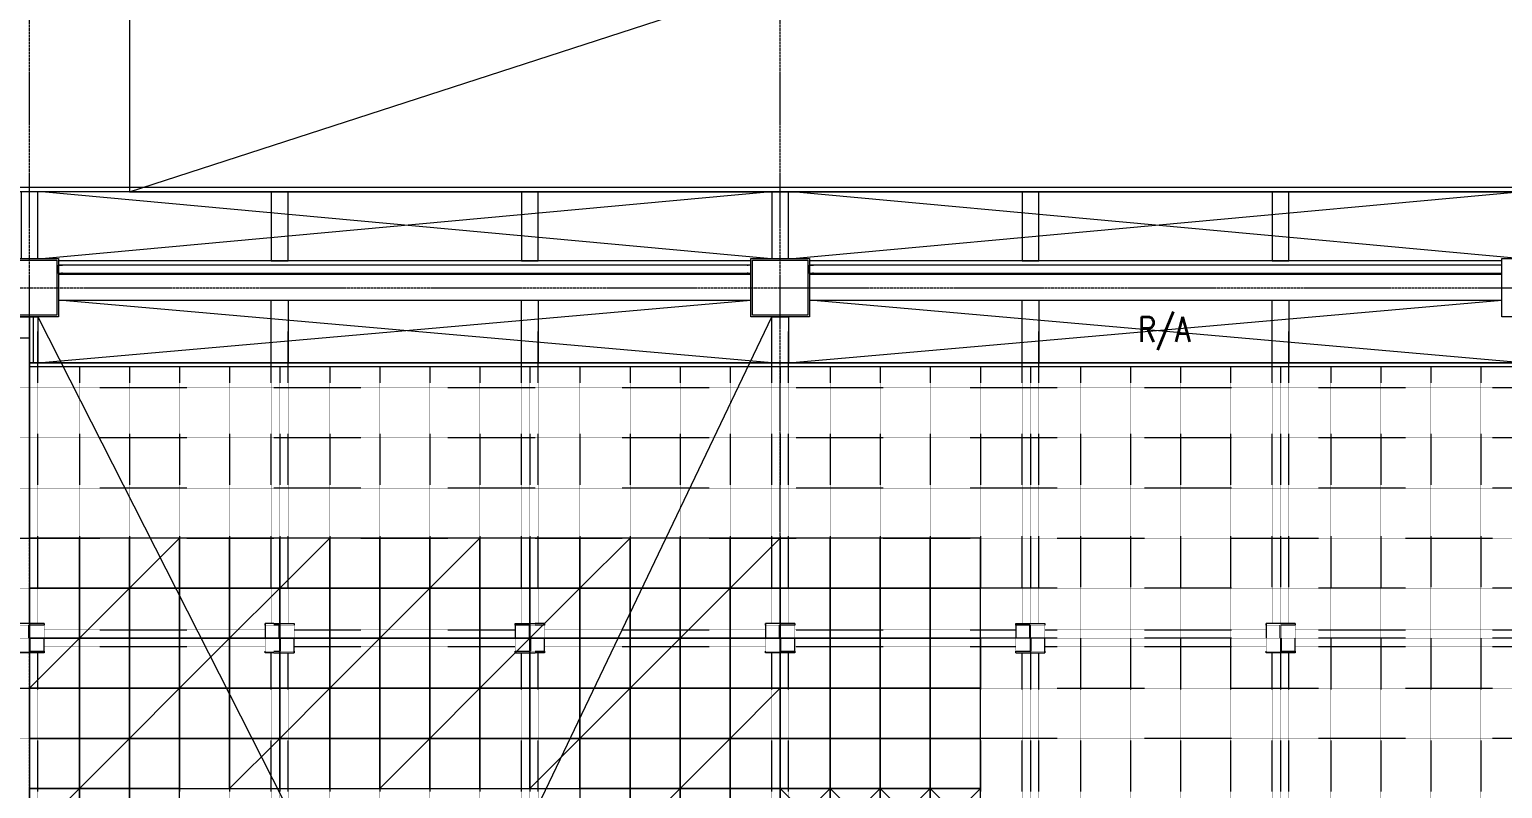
# Model space of a CAD drawing. Extents: x 73996 to 686888, y -9729 to 263202.
# Drawn here: x 363926 to 381586, y 211202 to 220296 of the extents above; entities that cross this region are included whole.
import ezdxf
from ezdxf.enums import TextEntityAlignment as Align

# ---------------------------------------------------------------- set-up
doc = ezdxf.new("R2010")
doc.units = 0
doc.header["$LTSCALE"] = 20
doc.linetypes.add('Data Center Layout_L20$0$CENTER', pattern=[2, 1.25, -0.25, 0.25, -0.25])
doc.linetypes.add('Data Center Layout_L20$0$DOTK1', pattern=[0.1, 0.05, -0.05])
for name, color, linetype, lineweight in [('Data Center Layout_L20$0$$ALDG', 252, 'Data Center Layout_L20$0$DOTK1', 0), ('Data Center Layout_L20$0$$ALDG-P', 252, 'Continuous', 0), ('Data Center Layout_L20$0$$AREA-RC', 252, 'Continuous', 0), ('Data Center Layout_L20$0$$OOBIKI', 252, 'Data Center Layout_L20$0$DOTK1', 0), ('Data Center Layout_L20$0$ARC', 252, 'Continuous', 0), ('Data Center Layout_L20$0$H-SIN', 252, 'Data Center Layout_L20$0$CENTER', 9), ('Data Center Layout_L20$0$HOJO1', 252, 'Continuous', 0)]:
    doc.layers.add(name, color=color, linetype=linetype, lineweight=lineweight)
doc.styles.add('Data Center Layout_L20$0$ROMS', font='ROMANS.shx', dxfattribs={"bigfont": 'bigfont.shx'})

# ---------------------------------------------------------------- blocks, each defined once
blk = doc.blocks.new('Data Center Layout_L20$0$AGV')
for p, q in [((0, 600), (600, 0)), ((600, 600), (0, 0))]:
    blk.add_line(p, q)
blk.add_lwpolyline([(0, 0), (600, 0), (600, 600), (0, 600)], close=True)
blk = doc.blocks.new('Data Center Layout_L20$0$BLANK')
blk.add_lwpolyline([(0, 0), (600, 0), (600, 600), (0, 600)], close=True)
blk = doc.blocks.new('Data Center Layout_L20$0$45%-AL-G')
blk.add_line((600, 600), (0, 0))
blk.add_lwpolyline([(0, 0), (600, 0), (600, 600), (0, 600)], close=True)
blk = doc.blocks.new('Data Center Layout_L20$0$A$C80dc7663')
at = {"layer": 'Data Center Layout_L20$0$$ALDG'}
for p, q in [((379390.24, 183445.59), (405940.24, 183445.59)), ((405940.24, 183095.59), (405940.24, 166395.59)), ((406540.24, 183095.59), (406540.24, 148995.59)), ((407140.24, 183095.59), (407140.24, 148995.59)), ((407740.24, 183095.59), (407740.24, 148995.59)), ((408340.24, 183095.59), (408340.24, 148995.59)), ((408940.24, 183095.59), (408940.24, 148995.59)), ((409540.24, 183095.59), (409540.24, 148995.59)), ((410140.24, 183095.59), (410140.24, 148995.59)), ((410740.24, 183095.59), (410740.24, 148995.59)), ((411340.24, 183095.59), (411340.24, 148995.59)), ((411940.24, 183095.59), (411940.24, 148995.59)), ((412540.24, 183095.59), (412540.24, 148995.59)), ((413140.24, 183095.59), (413140.24, 148995.59)), ((413740.24, 183095.59), (413740.24, 148995.59)), ((414340.24, 183095.59), (414340.24, 148995.59)), ((414940.24, 183095.59), (414940.24, 166395.59)), ((415540.24, 183095.59), (415540.24, 148995.59)), ((416140.24, 183095.59), (416140.24, 148995.59)), ((416740.24, 183095.59), (416740.24, 148995.59)), ((417340.24, 183095.59), (417340.24, 148995.59)), ((417940.24, 183095.59), (417940.24, 148995.59)), ((418540.24, 183095.59), (418540.24, 148995.59)), ((419140.24, 183095.59), (419140.24, 148995.59)), ((419740.24, 183095.59), (419740.24, 148995.59)), ((420340.24, 183095.59), (420340.24, 148995.59)), ((420940.24, 183095.59), (420940.24, 148995.59)), ((421540.24, 183095.59), (421540.24, 148995.59)), ((422140.24, 183095.59), (422140.24, 148995.59)), ((422740.24, 183095.59), (422740.24, 148995.59)), ((423340.24, 183095.59), (423340.24, 148995.59)), ((426590.24, 182845.59), (379440.24, 182845.59)), ((490090.24, 182245.59), (334590.24, 182245.59)), ((490090.24, 181645.59), (339340.24, 181645.59)), ((339340.24, 181045.59), (490090.24, 181045.59)), ((490090.24, 180445.59), (339340.24, 180445.59)), ((531290.24, 179845.59), (334590.24, 179845.59)), ((334590.24, 179245.59), (531290.24, 179245.59)), ((531290.24, 178645.59), (334590.24, 178645.59))]:
    blk.add_line(p, q, dxfattribs=at)
at = {"layer": 'Data Center Layout_L20$0$$ALDG-P'}
for points in [[(396940.24, 182245.59), (396940.24, 183695.59), (397290.24, 183695.59), (397290.24, 184153.09), (405590.24, 184153.09), (405590.24, 183695.59), (405940.24, 183695.59), (405940.24, 168445.59), (403740.24, 168445.59), (403740.24, 182750.59), (398140.24, 182750.59), (398140.24, 182245.59)], [(405940.24, 172045.59), (414940.24, 172045.59), (414940.24, 181045.59), (405940.24, 181045.59)]]:
    blk.add_lwpolyline(points, close=True, dxfattribs=at)
at = {"layer": 'Data Center Layout_L20$0$$AREA-RC'}
blk.add_lwpolyline([(486940.24, 181045.59), (423940.24, 181045.59), (423940.24, 172045.59), (417340.24, 172045.59), (417340.24, 181045.59), (405940.24, 181045.59), (405940.24, 183145.59), (424490.24, 183145.59), (424490.24, 184203.59), (426590.24, 184203.59), (426590.24, 182515.59), (433390.24, 182515.59), (433390.24, 183145.59), (478490.24, 183145.59)], dxfattribs=at)
at = {"layer": 'Data Center Layout_L20$0$$OOBIKI'}
for p, q in [((408840.24, 180020.59), (408840.24, 183895.59)), ((409040.24, 180020.59), (409040.24, 183895.59)), ((411840.24, 180020.59), (411840.24, 183895.59)), ((412040.24, 180020.59), (412040.24, 183895.59)), ((417840.24, 180020.59), (417840.24, 183895.59)), ((418040.24, 180020.59), (418040.24, 183895.59)), ((420840.24, 180020.59), (420840.24, 183895.59)), ((421040.24, 180020.59), (421040.24, 183895.59)), ((406040.24, 180020.59), (406040.24, 183695.59)), ((414840.24, 180020.59), (414840.24, 183695.59)), ((415040.24, 180020.59), (415040.24, 183695.59)), ((406115.24, 179945.59), (408765.24, 179945.59)), ((409115.24, 179945.59), (411765.24, 179945.59)), ((412115.24, 179945.59), (414765.24, 179945.59)), ((415115.24, 179945.59), (417765.24, 179945.59)), ((418115.24, 179945.59), (420765.24, 179945.59)), ((421115.24, 179945.59), (423765.24, 179945.59)), ((406040.24, 169220.59), (406040.24, 179670.59)), ((406115.24, 179745.59), (408765.24, 179745.59)), ((408840.24, 169220.59), (408840.24, 179670.59)), ((409040.24, 169220.59), (409040.24, 179670.59)), ((409115.24, 179745.59), (411765.24, 179745.59)), ((411840.24, 169220.59), (411840.24, 179670.59)), ((412040.24, 169220.59), (412040.24, 179670.59)), ((412115.24, 179745.59), (414765.24, 179745.59)), ((414840.24, 169220.59), (414840.24, 179670.59)), ((415040.24, 169220.59), (415040.24, 179670.59)), ((415115.24, 179745.59), (417765.24, 179745.59)), ((417840.24, 169220.59), (417840.24, 179670.59)), ((418040.24, 169220.59), (418040.24, 179670.59)), ((418115.24, 179745.59), (420765.24, 179745.59)), ((420840.24, 169220.59), (420840.24, 179670.59)), ((421040.24, 169220.59), (421040.24, 179670.59)), ((421115.24, 179745.59), (423765.24, 179745.59))]:
    blk.add_line(p, q, dxfattribs=at)
at = {"layer": 'Data Center Layout_L20$0$$OOBIKI', "linetype": 'Data Center Layout_L20$0$DOTK1'}
for points in [[(405765.24, 180020.59), (406115.24, 180020.59), (406115.24, 180001.59), (405946.24, 180001.59), (405946.24, 179689.59), (406115.24, 179689.59), (406115.24, 179670.59), (405765.24, 179670.59), (405765.24, 179689.59), (405934.24, 179689.59), (405934.24, 180001.59), (405765.24, 180001.59)], [(408765.24, 180020.59), (409115.24, 180020.59), (409115.24, 180001.59), (408946.24, 180001.59), (408946.24, 179689.59), (409115.24, 179689.59), (409115.24, 179670.59), (408765.24, 179670.59), (408765.24, 179689.59), (408934.24, 179689.59), (408934.24, 180001.59), (408765.24, 180001.59)], [(411765.24, 180020.59), (412115.24, 180020.59), (412115.24, 180001.59), (411946.24, 180001.59), (411946.24, 179689.59), (412115.24, 179689.59), (412115.24, 179670.59), (411765.24, 179670.59), (411765.24, 179689.59), (411934.24, 179689.59), (411934.24, 180001.59), (411765.24, 180001.59)], [(414765.24, 180020.59), (415115.24, 180020.59), (415115.24, 180001.59), (414946.24, 180001.59), (414946.24, 179689.59), (415115.24, 179689.59), (415115.24, 179670.59), (414765.24, 179670.59), (414765.24, 179689.59), (414934.24, 179689.59), (414934.24, 180001.59), (414765.24, 180001.59)], [(417765.24, 180020.59), (418115.24, 180020.59), (418115.24, 180001.59), (417946.24, 180001.59), (417946.24, 179689.59), (418115.24, 179689.59), (418115.24, 179670.59), (417765.24, 179670.59), (417765.24, 179689.59), (417934.24, 179689.59), (417934.24, 180001.59), (417765.24, 180001.59)], [(420765.24, 180020.59), (421115.24, 180020.59), (421115.24, 180001.59), (420946.24, 180001.59), (420946.24, 179689.59), (421115.24, 179689.59), (421115.24, 179670.59), (420765.24, 179670.59), (420765.24, 179689.59), (420934.24, 179689.59), (420934.24, 180001.59), (420765.24, 180001.59)]]:
    blk.add_lwpolyline(points, close=True, dxfattribs=at)
at = {"layer": 'Data Center Layout_L20$0$$OOBIKI'}
for points in [[(405765.24, 179670.59), (406115.24, 179670.59), (406115.24, 180020.59), (405765.24, 180020.59)], [(408765.24, 179670.59), (409115.24, 179670.59), (409115.24, 180020.59), (408765.24, 180020.59)], [(411765.24, 179670.59), (412115.24, 179670.59), (412115.24, 180020.59), (411765.24, 180020.59)], [(414765.24, 179670.59), (415115.24, 179670.59), (415115.24, 180020.59), (414765.24, 180020.59)], [(417765.24, 179670.59), (418115.24, 179670.59), (418115.24, 180020.59), (417765.24, 180020.59)], [(420765.24, 179670.59), (421115.24, 179670.59), (421115.24, 180020.59), (420765.24, 180020.59)]]:
    blk.add_lwpolyline(points, close=True, dxfattribs=at)
at = {"layer": 'Data Center Layout_L20$0$ARC'}
for p, q in [((407140.24, 185195.59), (444340.24, 197245.59)), ((424540.24, 185245.59), (379390.24, 185245.59)), ((424490.24, 185195.59), (379390.24, 185195.59)), ((406090.24, 184395.59), (414790.24, 185195.59)), ((414790.24, 184395.59), (406090.24, 185195.59)), ((415090.24, 184395.59), (423790.24, 185195.59)), ((423790.24, 184395.59), (415090.24, 185195.59)), ((414590.24, 184365.59), (406290.24, 184365.59)), ((414590.24, 184315.59), (406290.24, 184315.59)), ((414590.24, 184215.59), (406290.24, 184215.59)), ((414590.24, 184203.09), (406290.24, 184203.09)), ((423590.24, 184365.59), (415290.24, 184365.59)), ((423590.24, 184315.59), (415290.24, 184315.59)), ((423590.24, 184215.59), (415290.24, 184215.59)), ((423590.24, 184203.09), (415290.24, 184203.09)), ((406040.24, 183145.59), (414590.24, 183895.59)), ((406290.24, 183895.59), (414590.24, 183895.59)), ((414840.24, 183145.59), (406290.24, 183895.59)), ((415040.24, 183145.59), (423590.24, 183895.59)), ((415290.24, 183895.59), (423590.24, 183895.59)), ((423840.24, 183145.59), (415290.24, 183895.59)), ((405940.24, 183095.59), (405940.24, 183695.59)), ((405990.24, 183145.59), (405990.24, 183695.59)), ((424490.24, 183145.59), (405990.24, 183145.59)), ((424540.24, 183095.59), (405940.24, 183095.59))]:
    blk.add_line(p, q, dxfattribs=at)
for points in [[(407140.24, 185195.59), (424490.24, 185195.59), (424490.24, 184365.59), (426590.24, 184365.59), (426590.24, 185575.59), (433390.24, 185575.59), (433390.24, 185195.59), (444340.24, 185195.59), (444340.24, 197245.59), (407140.24, 197245.59)], [(405840.24, 184395.59), (406040.24, 184395.59), (406040.24, 185195.59), (405840.24, 185195.59)], [(408840.24, 184365.59), (409040.24, 184365.59), (409040.24, 185195.59), (408840.24, 185195.59)], [(411840.24, 184365.59), (412040.24, 184365.59), (412040.24, 185195.59), (411840.24, 185195.59)], [(414840.24, 184395.59), (415040.24, 184395.59), (415040.24, 185195.59), (414840.24, 185195.59)], [(417840.24, 184365.59), (418040.24, 184365.59), (418040.24, 185195.59), (417840.24, 185195.59)], [(420840.24, 184365.59), (421040.24, 184365.59), (421040.24, 185195.59), (420840.24, 185195.59)], [(405590.24, 183695.59), (405590.24, 184395.59), (406290.24, 184395.59), (406290.24, 183695.59)], [(405610.24, 183715.59), (405610.24, 184375.59), (406270.24, 184375.59), (406270.24, 183715.59)], [(414590.24, 183695.59), (414590.24, 184395.59), (415290.24, 184395.59), (415290.24, 183695.59)], [(414610.24, 183715.59), (414610.24, 184375.59), (415270.24, 184375.59), (415270.24, 183715.59)], [(423590.24, 183695.59), (423590.24, 184395.59), (424290.24, 184395.59), (424290.24, 183695.59)], [(408840.24, 183895.59), (409040.24, 183895.59), (409040.24, 183145.59), (408840.24, 183145.59)], [(411840.24, 183895.59), (412040.24, 183895.59), (412040.24, 183145.59), (411840.24, 183145.59)], [(417840.24, 183895.59), (418040.24, 183895.59), (418040.24, 183145.59), (417840.24, 183145.59)], [(420840.24, 183895.59), (421040.24, 183895.59), (421040.24, 183145.59), (420840.24, 183145.59)], [(414840.24, 183695.59), (415040.24, 183695.59), (415040.24, 183145.59), (414840.24, 183145.59)]]:
    blk.add_lwpolyline(points, close=True, dxfattribs=at)
for points in [[(406330.24, 184225.59), (406330.24, 184215.59), (406290.24, 184215.59), (406290.24, 184315.59), (406330.24, 184315.59), (406330.24, 184305.59)], [(414550.24, 184225.59), (414550.24, 184215.59), (414590.24, 184215.59), (414590.24, 184315.59), (414550.24, 184315.59), (414550.24, 184305.59)], [(415330.24, 184225.59), (415330.24, 184215.59), (415290.24, 184215.59), (415290.24, 184315.59), (415330.24, 184315.59), (415330.24, 184305.59)], [(405940.24, 183695.59), (406040.24, 183695.59), (406040.24, 183145.59), (405940.24, 183145.59)]]:
    blk.add_lwpolyline(points, dxfattribs=at)
at = {"layer": 'Data Center Layout_L20$0$H-SIN'}
for p, q in [((405940.24, 124521.53), (405940.24, 230045.59)), ((414940.24, 124521.53), (414940.24, 230045.59)), ((294307.41, 184045.59), (588940.24, 184045.59))]:
    blk.add_line(p, q, dxfattribs=at)
at = {"layer": 'Data Center Layout_L20$0$HOJO1'}
for p, q in [((406040.24, 183695.59), (414840.24, 166395.59)), ((406440.24, 166145.59), (414840.24, 183695.59))]:
    blk.add_line(p, q, dxfattribs=at)
at = {"layer": 'Data Center Layout_L20$0$$ALDG-P'}
for name, p in [('Data Center Layout_L20$0$BLANK', (405940.24, 180445.59)), ('Data Center Layout_L20$0$BLANK', (406540.24, 180445.59)), ('Data Center Layout_L20$0$45%-AL-G', (407140.24, 180445.59)), ('Data Center Layout_L20$0$BLANK', (407740.24, 180445.59)), ('Data Center Layout_L20$0$BLANK', (408340.24, 180445.59)), ('Data Center Layout_L20$0$45%-AL-G', (408940.24, 180445.59)), ('Data Center Layout_L20$0$BLANK', (409540.24, 180445.59)), ('Data Center Layout_L20$0$BLANK', (410140.24, 180445.59)), ('Data Center Layout_L20$0$45%-AL-G', (410740.24, 180445.59)), ('Data Center Layout_L20$0$BLANK', (411340.24, 180445.59)), ('Data Center Layout_L20$0$BLANK', (411940.24, 180445.59)), ('Data Center Layout_L20$0$45%-AL-G', (412540.24, 180445.59)), ('Data Center Layout_L20$0$BLANK', (413140.24, 180445.59)), ('Data Center Layout_L20$0$BLANK', (413740.24, 180445.59)), ('Data Center Layout_L20$0$45%-AL-G', (414340.24, 180445.59)), ('Data Center Layout_L20$0$BLANK', (414940.24, 180445.59)), ('Data Center Layout_L20$0$BLANK', (415540.24, 180445.59)), ('Data Center Layout_L20$0$BLANK', (416140.24, 180445.59)), ('Data Center Layout_L20$0$BLANK', (416740.24, 180445.59)), ('Data Center Layout_L20$0$BLANK', (405940.24, 179845.59)), ('Data Center Layout_L20$0$45%-AL-G', (406540.24, 179845.59)), ('Data Center Layout_L20$0$BLANK', (407140.24, 179845.59)), ('Data Center Layout_L20$0$BLANK', (407740.24, 179845.59)), ('Data Center Layout_L20$0$45%-AL-G', (408340.24, 179845.59)), ('Data Center Layout_L20$0$BLANK', (408940.24, 179845.59)), ('Data Center Layout_L20$0$BLANK', (409540.24, 179845.59)), ('Data Center Layout_L20$0$45%-AL-G', (410140.24, 179845.59)), ('Data Center Layout_L20$0$BLANK', (410740.24, 179845.59)), ('Data Center Layout_L20$0$BLANK', (411340.24, 179845.59)), ('Data Center Layout_L20$0$45%-AL-G', (411940.24, 179845.59)), ('Data Center Layout_L20$0$BLANK', (412540.24, 179845.59)), ('Data Center Layout_L20$0$BLANK', (413140.24, 179845.59)), ('Data Center Layout_L20$0$45%-AL-G', (413740.24, 179845.59)), ('Data Center Layout_L20$0$BLANK', (414340.24, 179845.59)), ('Data Center Layout_L20$0$BLANK', (414940.24, 179845.59)), ('Data Center Layout_L20$0$BLANK', (415540.24, 179845.59)), ('Data Center Layout_L20$0$BLANK', (416140.24, 179845.59)), ('Data Center Layout_L20$0$BLANK', (416740.24, 179845.59)), ('Data Center Layout_L20$0$45%-AL-G', (405940.24, 179245.59)), ('Data Center Layout_L20$0$BLANK', (406540.24, 179245.59)), ('Data Center Layout_L20$0$BLANK', (407140.24, 179245.59)), ('Data Center Layout_L20$0$45%-AL-G', (407740.24, 179245.59)), ('Data Center Layout_L20$0$BLANK', (408340.24, 179245.59)), ('Data Center Layout_L20$0$BLANK', (408940.24, 179245.59)), ('Data Center Layout_L20$0$45%-AL-G', (409540.24, 179245.59)), ('Data Center Layout_L20$0$BLANK', (410140.24, 179245.59)), ('Data Center Layout_L20$0$BLANK', (410740.24, 179245.59)), ('Data Center Layout_L20$0$45%-AL-G', (411340.24, 179245.59)), ('Data Center Layout_L20$0$BLANK', (411940.24, 179245.59)), ('Data Center Layout_L20$0$BLANK', (412540.24, 179245.59)), ('Data Center Layout_L20$0$45%-AL-G', (413140.24, 179245.59)), ('Data Center Layout_L20$0$BLANK', (413740.24, 179245.59)), ('Data Center Layout_L20$0$BLANK', (414340.24, 179245.59)), ('Data Center Layout_L20$0$BLANK', (414940.24, 179245.59)), ('Data Center Layout_L20$0$BLANK', (415540.24, 179245.59)), ('Data Center Layout_L20$0$BLANK', (416140.24, 179245.59)), ('Data Center Layout_L20$0$BLANK', (416740.24, 179245.59)), ('Data Center Layout_L20$0$BLANK', (405940.24, 178645.59)), ('Data Center Layout_L20$0$BLANK', (406540.24, 178645.59)), ('Data Center Layout_L20$0$45%-AL-G', (407140.24, 178645.59)), ('Data Center Layout_L20$0$BLANK', (407740.24, 178645.59)), ('Data Center Layout_L20$0$BLANK', (408340.24, 178645.59)), ('Data Center Layout_L20$0$45%-AL-G', (408940.24, 178645.59)), ('Data Center Layout_L20$0$BLANK', (409540.24, 178645.59)), ('Data Center Layout_L20$0$BLANK', (410140.24, 178645.59)), ('Data Center Layout_L20$0$45%-AL-G', (410740.24, 178645.59)), ('Data Center Layout_L20$0$BLANK', (411340.24, 178645.59)), ('Data Center Layout_L20$0$BLANK', (411940.24, 178645.59)), ('Data Center Layout_L20$0$45%-AL-G', (412540.24, 178645.59)), ('Data Center Layout_L20$0$BLANK', (413140.24, 178645.59)), ('Data Center Layout_L20$0$BLANK', (413740.24, 178645.59)), ('Data Center Layout_L20$0$45%-AL-G', (414340.24, 178645.59)), ('Data Center Layout_L20$0$BLANK', (414940.24, 178645.59)), ('Data Center Layout_L20$0$BLANK', (415540.24, 178645.59)), ('Data Center Layout_L20$0$BLANK', (416140.24, 178645.59)), ('Data Center Layout_L20$0$BLANK', (416740.24, 178645.59)), ('Data Center Layout_L20$0$BLANK', (405940.24, 178045.59)), ('Data Center Layout_L20$0$45%-AL-G', (406540.24, 178045.59)), ('Data Center Layout_L20$0$BLANK', (407140.24, 178045.59)), ('Data Center Layout_L20$0$BLANK', (407740.24, 178045.59)), ('Data Center Layout_L20$0$45%-AL-G', (408340.24, 178045.59)), ('Data Center Layout_L20$0$BLANK', (408940.24, 178045.59)), ('Data Center Layout_L20$0$BLANK', (409540.24, 178045.59)), ('Data Center Layout_L20$0$45%-AL-G', (410140.24, 178045.59)), ('Data Center Layout_L20$0$BLANK', (410740.24, 178045.59)), ('Data Center Layout_L20$0$BLANK', (411340.24, 178045.59)), ('Data Center Layout_L20$0$45%-AL-G', (411940.24, 178045.59)), ('Data Center Layout_L20$0$BLANK', (412540.24, 178045.59)), ('Data Center Layout_L20$0$BLANK', (413140.24, 178045.59)), ('Data Center Layout_L20$0$45%-AL-G', (413740.24, 178045.59)), ('Data Center Layout_L20$0$BLANK', (414340.24, 178045.59)), ('Data Center Layout_L20$0$BLANK', (414940.24, 178045.59)), ('Data Center Layout_L20$0$BLANK', (415540.24, 178045.59)), ('Data Center Layout_L20$0$BLANK', (416140.24, 178045.59)), ('Data Center Layout_L20$0$BLANK', (416740.24, 178045.59)), ('Data Center Layout_L20$0$45%-AL-G', (405940.24, 177445.59)), ('Data Center Layout_L20$0$BLANK', (406540.24, 177445.59)), ('Data Center Layout_L20$0$BLANK', (407140.24, 177445.59)), ('Data Center Layout_L20$0$BLANK', (412540.24, 177445.59)), ('Data Center Layout_L20$0$45%-AL-G', (413140.24, 177445.59)), ('Data Center Layout_L20$0$BLANK', (413740.24, 177445.59)), ('Data Center Layout_L20$0$BLANK', (414340.24, 177445.59)), ('Data Center Layout_L20$0$AGV', (414940.24, 177445.59)), ('Data Center Layout_L20$0$AGV', (415540.24, 177445.59)), ('Data Center Layout_L20$0$AGV', (416140.24, 177445.59)), ('Data Center Layout_L20$0$AGV', (416740.24, 177445.59))]:
    blk.add_blockref(name, p, dxfattribs=at)
at = {"layer": 'Data Center Layout_L20$0$ARC', "style": 'Data Center Layout_L20$0$ROMS', "width": 0.8}
blk.add_text('R/A', height=300, dxfattribs=at).set_placement((419543.09, 183548.05), align=Align.MIDDLE_CENTER)
blk = doc.blocks.new('Data Center Layout_L20')
blk.add_blockref('Data Center Layout_L20$0$A$C80dc7663', (-42015, 33157))

msp = doc.modelspace()

# ---------------------------------------------------------------- block references
msp.add_blockref('Data Center Layout_L20', (0, 0))

doc.saveas('drawing.dxf')
